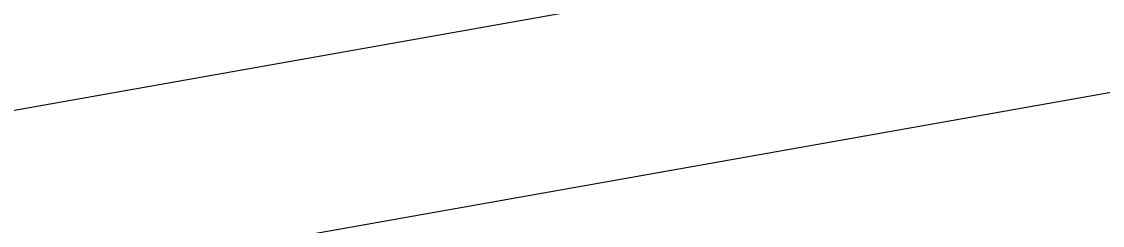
# Model space of a CAD drawing. Header units: millimetres. Extents: x -13407 to 95998, y -2611 to 109495.
# Drawn here: x 15276.916 to 15277.82, y 50715.6 to 50715.77 of the extents above; entities that cross this region are included whole.
import ezdxf
from ezdxf import colors
from ezdxf.entities.mleader import LeaderData, LeaderLine
from ezdxf.math import Vec2, Vec3

# ---------------------------------------------------------------- set-up
doc = ezdxf.new("R2010")
doc.units = ezdxf.units.MM
for name, color, linetype, lineweight in [('АР_Отметки', 250, 'Continuous', 15), ('АР_Размеры', 175, 'Continuous', 9), ('АР_Сущ Несущая стена', 202, 'Continuous', 30)]:
    doc.layers.add(name, color=color, linetype=linetype, lineweight=lineweight)
doc.styles.add('ISOCPEUR', font='isocpeur.ttf', dxfattribs={"width": 0.7})

# ---------------------------------------------------------------- blocks, each defined once
blk = doc.blocks.new('_DotSmall')
at = {"color": 0, "linetype": 'ByBlock', "const_width": 0.5}
blk.add_lwpolyline([(-0.0625, 0, 1), (0.0625, 0, 1)], format="xyb", close=True, dxfattribs=at)

msp = doc.modelspace()

# ---------------------------------------------------------------- linework, layer by layer
at = {"layer": 'АР_Размеры', "color": 5, "lineweight": 0, "ltscale": 100, "transparency": 33554687}
for points in [[(15279.30931, 50716.407, -0.414304), (15278.96359, 50715.9123), (15275.24203, 50715.2527, -0.228696), (15274.88495, 50715.35316, 0.319049), (15274.3936, 50715.40561, 0.319002), (15274.18217, 50714.95895), (15274.39494, 50713.75845, 0.4144), (15274.60694, 50713.61028), (15274.84704, 50713.65284, -0.668339), (15275.02884, 50713.36799), (15274.04115, 50711.9547, -0.198883), (15273.6872, 50711.72875), (15269.60549, 50711.00532, -0.198883)], [(15279.30931, 50716.407, -0.414304), (15278.96359, 50715.9123), (15275.24203, 50715.2527, -0.228696), (15274.88495, 50715.35316, 0.319049), (15274.3936, 50715.40561, 0.319002), (15274.18217, 50714.95895), (15274.39494, 50713.75845, 0.4144), (15274.60694, 50713.61028), (15274.84704, 50713.65284, -0.668339), (15275.02884, 50713.36799), (15274.04115, 50711.9547, -0.198883), (15273.6872, 50711.72875), (15269.60549, 50711.00532, -0.198883)], [(15279.30931, 50716.407, -0.414304), (15278.96359, 50715.9123), (15275.24203, 50715.2527, -0.228696), (15274.88495, 50715.35316, 0.319049), (15274.3936, 50715.40561, 0.319002), (15274.18217, 50714.95895), (15274.39494, 50713.75845, 0.4144), (15274.60694, 50713.61028), (15274.84704, 50713.65284, -0.668339), (15275.02884, 50713.36799), (15274.04115, 50711.9547, -0.198883), (15273.6872, 50711.72875), (15269.60549, 50711.00532, -0.198883)], [(15279.30931, 50716.407, -0.414304), (15278.96359, 50715.9123), (15275.24203, 50715.2527, -0.228696), (15274.88495, 50715.35316, 0.319049), (15274.3936, 50715.40561, 0.319002), (15274.18217, 50714.95895), (15274.39494, 50713.75845, 0.4144), (15274.60694, 50713.61028), (15274.84704, 50713.65284, -0.668339), (15275.02884, 50713.36799), (15274.04115, 50711.9547, -0.198883), (15273.6872, 50711.72875), (15269.60549, 50711.00532, -0.198883)], [(15279.30931, 50716.407, -0.414304), (15278.96359, 50715.9123), (15275.24203, 50715.2527, -0.228696), (15274.88495, 50715.35316, 0.319049), (15274.3936, 50715.40561, 0.319002), (15274.18217, 50714.95895), (15274.39494, 50713.75845, 0.4144), (15274.60694, 50713.61028), (15274.84704, 50713.65284, -0.668339), (15275.02884, 50713.36799), (15274.04115, 50711.9547, -0.198883), (15273.6872, 50711.72875), (15269.60549, 50711.00532, -0.198883)], [(15279.30931, 50716.407, -0.414304), (15278.96359, 50715.9123), (15275.24203, 50715.2527, -0.228696), (15274.88495, 50715.35316, 0.319049), (15274.3936, 50715.40561, 0.319002), (15274.18217, 50714.95895), (15274.39494, 50713.75845, 0.4144), (15274.60694, 50713.61028), (15274.84704, 50713.65284, -0.668339), (15275.02884, 50713.36799), (15274.04115, 50711.9547, -0.198883), (15273.6872, 50711.72875), (15269.60549, 50711.00532, -0.198883)], [(15279.30931, 50716.407, -0.414304), (15278.96359, 50715.9123), (15275.24203, 50715.2527, -0.228696), (15274.88495, 50715.35316, 0.319049), (15274.3936, 50715.40561, 0.319002), (15274.18217, 50714.95895), (15274.39494, 50713.75845, 0.4144), (15274.60694, 50713.61028), (15274.84704, 50713.65284, -0.668339), (15275.02884, 50713.36799), (15274.04115, 50711.9547, -0.198883), (15273.6872, 50711.72875), (15269.60549, 50711.00532, -0.198883)], [(15279.30931, 50716.407, -0.414304), (15278.96359, 50715.9123), (15275.24203, 50715.2527, -0.228696), (15274.88495, 50715.35316, 0.319049), (15274.3936, 50715.40561, 0.319002), (15274.18217, 50714.95895), (15274.39494, 50713.75845, 0.4144), (15274.60694, 50713.61028), (15274.84704, 50713.65284, -0.668339), (15275.02884, 50713.36799), (15274.04115, 50711.9547, -0.198883), (15273.6872, 50711.72875), (15269.60549, 50711.00532, -0.198883)], [(15279.30931, 50716.407, -0.414304), (15278.96359, 50715.9123), (15275.24203, 50715.2527, -0.228696), (15274.88495, 50715.35316, 0.319049), (15274.3936, 50715.40561, 0.319002), (15274.18217, 50714.95895), (15274.39494, 50713.75845, 0.4144), (15274.60694, 50713.61028), (15274.84704, 50713.65284, -0.668339), (15275.02884, 50713.36799), (15274.04115, 50711.9547, -0.198883), (15273.6872, 50711.72875), (15269.60549, 50711.00532, -0.198883)], [(15279.30931, 50716.407, -0.414304), (15278.96359, 50715.9123), (15275.24203, 50715.2527, -0.228696), (15274.88495, 50715.35316, 0.319049), (15274.3936, 50715.40561, 0.319002), (15274.18217, 50714.95895), (15274.39494, 50713.75845, 0.4144), (15274.60694, 50713.61028), (15274.84704, 50713.65284, -0.668339), (15275.02884, 50713.36799), (15274.04115, 50711.9547, -0.198883), (15273.6872, 50711.72875), (15269.60549, 50711.00532, -0.198883)], [(15279.30931, 50716.407, -0.414304), (15278.96359, 50715.9123), (15275.24203, 50715.2527, -0.228696), (15274.88495, 50715.35316, 0.319049), (15274.3936, 50715.40561, 0.319002), (15274.18217, 50714.95895), (15274.39494, 50713.75845, 0.4144), (15274.60694, 50713.61028), (15274.84704, 50713.65284, -0.668339), (15275.02884, 50713.36799), (15274.04115, 50711.9547, -0.198883), (15273.6872, 50711.72875), (15269.60549, 50711.00532, -0.198883)], [(15279.30931, 50716.407, -0.414304), (15278.96359, 50715.9123), (15275.24203, 50715.2527, -0.228696), (15274.88495, 50715.35316, 0.319049), (15274.3936, 50715.40561, 0.319002), (15274.18217, 50714.95895), (15274.39494, 50713.75845, 0.4144), (15274.60694, 50713.61028), (15274.84704, 50713.65284, -0.668339), (15275.02884, 50713.36799), (15274.04115, 50711.9547, -0.198883), (15273.6872, 50711.72875), (15269.60549, 50711.00532, -0.198883)], [(15279.30931, 50716.407, -0.414304), (15278.96359, 50715.9123), (15275.24203, 50715.2527, -0.228696), (15274.88495, 50715.35316, 0.319049), (15274.3936, 50715.40561, 0.319002), (15274.18217, 50714.95895), (15274.39494, 50713.75845, 0.4144), (15274.60694, 50713.61028), (15274.84704, 50713.65284, -0.668339), (15275.02884, 50713.36799), (15274.04115, 50711.9547, -0.198883), (15273.6872, 50711.72875), (15269.60549, 50711.00532, -0.198883)], [(15279.30931, 50716.407, -0.414304), (15278.96359, 50715.9123), (15275.24203, 50715.2527, -0.228696), (15274.88495, 50715.35316, 0.319049), (15274.3936, 50715.40561, 0.319002), (15274.18217, 50714.95895), (15274.39494, 50713.75845, 0.4144), (15274.60694, 50713.61028), (15274.84704, 50713.65284, -0.668339), (15275.02884, 50713.36799), (15274.04115, 50711.9547, -0.198883), (15273.6872, 50711.72875), (15269.60549, 50711.00532, -0.198883)], [(15279.30931, 50716.407, -0.414304), (15278.96359, 50715.9123), (15275.24203, 50715.2527, -0.228696), (15274.88495, 50715.35316, 0.319049), (15274.3936, 50715.40561, 0.319002), (15274.18217, 50714.95895), (15274.39494, 50713.75845, 0.4144), (15274.60694, 50713.61028), (15274.84704, 50713.65284, -0.668339), (15275.02884, 50713.36799), (15274.04115, 50711.9547, -0.198883), (15273.6872, 50711.72875), (15269.60549, 50711.00532, -0.198883)], [(15279.30931, 50716.407, -0.414304), (15278.96359, 50715.9123), (15275.24203, 50715.2527, -0.228696), (15274.88495, 50715.35316, 0.319049), (15274.3936, 50715.40561, 0.319002), (15274.18217, 50714.95895), (15274.39494, 50713.75845, 0.4144), (15274.60694, 50713.61028), (15274.84704, 50713.65284, -0.668339), (15275.02884, 50713.36799), (15274.04115, 50711.9547, -0.198883), (15273.6872, 50711.72875), (15269.60549, 50711.00532, -0.198883)], [(15279.30931, 50716.407, -0.414304), (15278.96359, 50715.9123), (15275.24203, 50715.2527, -0.228696), (15274.88495, 50715.35316, 0.319049), (15274.3936, 50715.40561, 0.319002), (15274.18217, 50714.95895), (15274.39494, 50713.75845, 0.4144), (15274.60694, 50713.61028), (15274.84704, 50713.65284, -0.668339), (15275.02884, 50713.36799), (15274.04115, 50711.9547, -0.198883), (15273.6872, 50711.72875), (15269.60549, 50711.00532, -0.198883)], [(15279.30931, 50716.407, -0.414304), (15278.96359, 50715.9123), (15275.24203, 50715.2527, -0.228696), (15274.88495, 50715.35316, 0.319049), (15274.3936, 50715.40561, 0.319002), (15274.18217, 50714.95895), (15274.39494, 50713.75845, 0.4144), (15274.60694, 50713.61028), (15274.84704, 50713.65284, -0.668339), (15275.02884, 50713.36799), (15274.04115, 50711.9547, -0.198883), (15273.6872, 50711.72875), (15269.60549, 50711.00532, -0.198883)], [(15279.30931, 50716.407, -0.414304), (15278.96359, 50715.9123), (15275.24203, 50715.2527, -0.228696), (15274.88495, 50715.35316, 0.319049), (15274.3936, 50715.40561, 0.319002), (15274.18217, 50714.95895), (15274.39494, 50713.75845, 0.4144), (15274.60694, 50713.61028), (15274.84704, 50713.65284, -0.668339), (15275.02884, 50713.36799), (15274.04115, 50711.9547, -0.198883), (15273.6872, 50711.72875), (15269.60549, 50711.00532, -0.198883)], [(15279.30931, 50716.407, -0.414304), (15278.96359, 50715.9123), (15275.24203, 50715.2527, -0.228696), (15274.88495, 50715.35316, 0.319049), (15274.3936, 50715.40561, 0.319002), (15274.18217, 50714.95895), (15274.39494, 50713.75845, 0.4144), (15274.60694, 50713.61028), (15274.84704, 50713.65284, -0.668339), (15275.02884, 50713.36799), (15274.04115, 50711.9547, -0.198883), (15273.6872, 50711.72875), (15269.60549, 50711.00532, -0.198883)], [(15279.30931, 50716.407, -0.414304), (15278.96359, 50715.9123), (15275.24203, 50715.2527, -0.228696), (15274.88495, 50715.35316, 0.319049), (15274.3936, 50715.40561, 0.319002), (15274.18217, 50714.95895), (15274.39494, 50713.75845, 0.4144), (15274.60694, 50713.61028), (15274.84704, 50713.65284, -0.668339), (15275.02884, 50713.36799), (15274.04115, 50711.9547, -0.198883), (15273.6872, 50711.72875), (15269.60549, 50711.00532, -0.198883)], [(15279.30931, 50716.407, -0.414304), (15278.96359, 50715.9123), (15275.24203, 50715.2527, -0.228696), (15274.88495, 50715.35316, 0.319049), (15274.3936, 50715.40561, 0.319002), (15274.18217, 50714.95895), (15274.39494, 50713.75845, 0.4144), (15274.60694, 50713.61028), (15274.84704, 50713.65284, -0.668339), (15275.02884, 50713.36799), (15274.04115, 50711.9547, -0.198883), (15273.6872, 50711.72875), (15269.60549, 50711.00532, -0.198883)], [(15279.30931, 50716.407, -0.414304), (15278.96359, 50715.9123), (15275.24203, 50715.2527, -0.228696), (15274.88495, 50715.35316, 0.319049), (15274.3936, 50715.40561, 0.319002), (15274.18217, 50714.95895), (15274.39494, 50713.75845, 0.4144), (15274.60694, 50713.61028), (15274.84704, 50713.65284, -0.668339), (15275.02884, 50713.36799), (15274.04115, 50711.9547, -0.198883), (15273.6872, 50711.72875), (15269.60549, 50711.00532, -0.198883)], [(15279.30931, 50716.407, -0.414304), (15278.96359, 50715.9123), (15275.24203, 50715.2527, -0.228696), (15274.88495, 50715.35316, 0.319049), (15274.3936, 50715.40561, 0.319002), (15274.18217, 50714.95895), (15274.39494, 50713.75845, 0.4144), (15274.60694, 50713.61028), (15274.84704, 50713.65284, -0.668339), (15275.02884, 50713.36799), (15274.04115, 50711.9547, -0.198883), (15273.6872, 50711.72875), (15269.60549, 50711.00532, -0.198883)], [(15279.30931, 50716.407, -0.414304), (15278.96359, 50715.9123), (15275.24203, 50715.2527, -0.228696), (15274.88495, 50715.35316, 0.319049), (15274.3936, 50715.40561, 0.319002), (15274.18217, 50714.95895), (15274.39494, 50713.75845, 0.4144), (15274.60694, 50713.61028), (15274.84704, 50713.65284, -0.668339), (15275.02884, 50713.36799), (15274.04115, 50711.9547, -0.198883), (15273.6872, 50711.72875), (15269.60549, 50711.00532, -0.198883)], [(15279.30931, 50716.407, -0.414304), (15278.96359, 50715.9123), (15275.24203, 50715.2527, -0.228696), (15274.88495, 50715.35316, 0.319049), (15274.3936, 50715.40561, 0.319002), (15274.18217, 50714.95895), (15274.39494, 50713.75845, 0.4144), (15274.60694, 50713.61028), (15274.84704, 50713.65284, -0.668339), (15275.02884, 50713.36799), (15274.04115, 50711.9547, -0.198883), (15273.6872, 50711.72875), (15269.60549, 50711.00532, -0.198883)], [(15279.30931, 50716.407, -0.414304), (15278.96359, 50715.9123), (15275.24203, 50715.2527, -0.228696), (15274.88495, 50715.35316, 0.319049), (15274.3936, 50715.40561, 0.319002), (15274.18217, 50714.95895), (15274.39494, 50713.75845, 0.4144), (15274.60694, 50713.61028), (15274.84704, 50713.65284, -0.668339), (15275.02884, 50713.36799), (15274.04115, 50711.9547, -0.198883), (15273.6872, 50711.72875), (15269.60549, 50711.00532, -0.198883)], [(15279.30931, 50716.407, -0.414304), (15278.96359, 50715.9123), (15275.24203, 50715.2527, -0.228696), (15274.88495, 50715.35316, 0.319049), (15274.3936, 50715.40561, 0.319002), (15274.18217, 50714.95895), (15274.39494, 50713.75845, 0.4144), (15274.60694, 50713.61028), (15274.84704, 50713.65284, -0.668339), (15275.02884, 50713.36799), (15274.04115, 50711.9547, -0.198883), (15273.6872, 50711.72875), (15269.60549, 50711.00532, -0.198883)], [(15279.30931, 50716.407, -0.414304), (15278.96359, 50715.9123), (15275.24203, 50715.2527, -0.228696), (15274.88495, 50715.35316, 0.319049), (15274.3936, 50715.40561, 0.319002), (15274.18217, 50714.95895), (15274.39494, 50713.75845, 0.4144), (15274.60694, 50713.61028), (15274.84704, 50713.65284, -0.668339), (15275.02884, 50713.36799), (15274.04115, 50711.9547, -0.198883), (15273.6872, 50711.72875), (15269.60549, 50711.00532, -0.198883)], [(15279.30931, 50716.407, -0.414304), (15278.96359, 50715.9123), (15275.24203, 50715.2527, -0.228696), (15274.88495, 50715.35316, 0.319049), (15274.3936, 50715.40561, 0.319002), (15274.18217, 50714.95895), (15274.39494, 50713.75845, 0.4144), (15274.60694, 50713.61028), (15274.84704, 50713.65284, -0.668339), (15275.02884, 50713.36799), (15274.04115, 50711.9547, -0.198883), (15273.6872, 50711.72875), (15269.60549, 50711.00532, -0.198883)], [(15279.30931, 50716.407, -0.414304), (15278.96359, 50715.9123), (15275.24203, 50715.2527, -0.228696), (15274.88495, 50715.35316, 0.319049), (15274.3936, 50715.40561, 0.319002), (15274.18217, 50714.95895), (15274.39494, 50713.75845, 0.4144), (15274.60694, 50713.61028), (15274.84704, 50713.65284, -0.668339), (15275.02884, 50713.36799), (15274.04115, 50711.9547, -0.198883), (15273.6872, 50711.72875), (15269.60549, 50711.00532, -0.198883)], [(15279.30931, 50716.407, -0.414304), (15278.96359, 50715.9123), (15275.24203, 50715.2527, -0.228696), (15274.88495, 50715.35316, 0.319049), (15274.3936, 50715.40561, 0.319002), (15274.18217, 50714.95895), (15274.39494, 50713.75845, 0.4144), (15274.60694, 50713.61028), (15274.84704, 50713.65284, -0.668339), (15275.02884, 50713.36799), (15274.04115, 50711.9547, -0.198883), (15273.6872, 50711.72875), (15269.60549, 50711.00532, -0.198883)], [(15279.30931, 50716.407, -0.414304), (15278.96359, 50715.9123), (15275.24203, 50715.2527, -0.228696), (15274.88495, 50715.35316, 0.319049), (15274.3936, 50715.40561, 0.319002), (15274.18217, 50714.95895), (15274.39494, 50713.75845, 0.4144), (15274.60694, 50713.61028), (15274.84704, 50713.65284, -0.668339), (15275.02884, 50713.36799), (15274.04115, 50711.9547, -0.198883), (15273.6872, 50711.72875), (15269.60549, 50711.00532, -0.198883)], [(15279.30931, 50716.407, -0.414304), (15278.96359, 50715.9123), (15275.24203, 50715.2527, -0.228696), (15274.88495, 50715.35316, 0.319049), (15274.3936, 50715.40561, 0.319002), (15274.18217, 50714.95895), (15274.39494, 50713.75845, 0.4144), (15274.60694, 50713.61028), (15274.84704, 50713.65284, -0.668339), (15275.02884, 50713.36799), (15274.04115, 50711.9547, -0.198883), (15273.6872, 50711.72875), (15269.60549, 50711.00532, -0.198883)], [(15279.30931, 50716.407, -0.414304), (15278.96359, 50715.9123), (15275.24203, 50715.2527, -0.228696), (15274.88495, 50715.35316, 0.319049), (15274.3936, 50715.40561, 0.319002), (15274.18217, 50714.95895), (15274.39494, 50713.75845, 0.4144), (15274.60694, 50713.61028), (15274.84704, 50713.65284, -0.668339), (15275.02884, 50713.36799), (15274.04115, 50711.9547, -0.198883), (15273.6872, 50711.72875), (15269.60549, 50711.00532, -0.198883)], [(15279.30931, 50716.407, -0.414304), (15278.96359, 50715.9123), (15275.24203, 50715.2527, -0.228696), (15274.88495, 50715.35316, 0.319049), (15274.3936, 50715.40561, 0.319002), (15274.18217, 50714.95895), (15274.39494, 50713.75845, 0.4144), (15274.60694, 50713.61028), (15274.84704, 50713.65284, -0.668339), (15275.02884, 50713.36799), (15274.04115, 50711.9547, -0.198883), (15273.6872, 50711.72875), (15269.60549, 50711.00532, -0.198883)], [(15279.30931, 50716.407, -0.414304), (15278.96359, 50715.9123), (15275.24203, 50715.2527, -0.228696), (15274.88495, 50715.35316, 0.319049), (15274.3936, 50715.40561, 0.319002), (15274.18217, 50714.95895), (15274.39494, 50713.75845, 0.4144), (15274.60694, 50713.61028), (15274.84704, 50713.65284, -0.668339), (15275.02884, 50713.36799), (15274.04115, 50711.9547, -0.198883), (15273.6872, 50711.72875), (15269.60549, 50711.00532, -0.198883)], [(15279.30931, 50716.407, -0.414304), (15278.96359, 50715.9123), (15275.24203, 50715.2527, -0.228696), (15274.88495, 50715.35316, 0.319049), (15274.3936, 50715.40561, 0.319002), (15274.18217, 50714.95895), (15274.39494, 50713.75845, 0.4144), (15274.60694, 50713.61028), (15274.84704, 50713.65284, -0.668339), (15275.02884, 50713.36799), (15274.04115, 50711.9547, -0.198883), (15273.6872, 50711.72875), (15269.60549, 50711.00532, -0.198883)], [(15279.30931, 50716.407, -0.414304), (15278.96359, 50715.9123), (15275.24203, 50715.2527, -0.228696), (15274.88495, 50715.35316, 0.319049), (15274.3936, 50715.40561, 0.319002), (15274.18217, 50714.95895), (15274.39494, 50713.75845, 0.4144), (15274.60694, 50713.61028), (15274.84704, 50713.65284, -0.668339), (15275.02884, 50713.36799), (15274.04115, 50711.9547, -0.198883), (15273.6872, 50711.72875), (15269.60549, 50711.00532, -0.198883)], [(15279.30931, 50716.407, -0.414304), (15278.96359, 50715.9123), (15275.24203, 50715.2527, -0.228696), (15274.88495, 50715.35316, 0.319049), (15274.3936, 50715.40561, 0.319002), (15274.18217, 50714.95895), (15274.39494, 50713.75845, 0.4144), (15274.60694, 50713.61028), (15274.84704, 50713.65284, -0.668339), (15275.02884, 50713.36799), (15274.04115, 50711.9547, -0.198883), (15273.6872, 50711.72875), (15269.60549, 50711.00532, -0.198883)], [(15279.30931, 50716.407, -0.414304), (15278.96359, 50715.9123), (15275.24203, 50715.2527, -0.228696), (15274.88495, 50715.35316, 0.319049), (15274.3936, 50715.40561, 0.319002), (15274.18217, 50714.95895), (15274.39494, 50713.75845, 0.4144), (15274.60694, 50713.61028), (15274.84704, 50713.65284, -0.668339), (15275.02884, 50713.36799), (15274.04115, 50711.9547, -0.198883), (15273.6872, 50711.72875), (15269.60549, 50711.00532, -0.198883)], [(15279.30931, 50716.407, -0.414304), (15278.96359, 50715.9123), (15275.24203, 50715.2527, -0.228696), (15274.88495, 50715.35316, 0.319049), (15274.3936, 50715.40561, 0.319002), (15274.18217, 50714.95895), (15274.39494, 50713.75845, 0.4144), (15274.60694, 50713.61028), (15274.84704, 50713.65284, -0.668339), (15275.02884, 50713.36799), (15274.04115, 50711.9547, -0.198883), (15273.6872, 50711.72875), (15269.60549, 50711.00532, -0.198883)], [(15279.30931, 50716.407, -0.414304), (15278.96359, 50715.9123), (15275.24203, 50715.2527, -0.228696), (15274.88495, 50715.35316, 0.319049), (15274.3936, 50715.40561, 0.319002), (15274.18217, 50714.95895), (15274.39494, 50713.75845, 0.4144), (15274.60694, 50713.61028), (15274.84704, 50713.65284, -0.668339), (15275.02884, 50713.36799), (15274.04115, 50711.9547, -0.198883), (15273.6872, 50711.72875), (15269.60549, 50711.00532, -0.198883)], [(15279.30931, 50716.407, -0.414304), (15278.96359, 50715.9123), (15275.24203, 50715.2527, -0.228696), (15274.88495, 50715.35316, 0.319049), (15274.3936, 50715.40561, 0.319002), (15274.18217, 50714.95895), (15274.39494, 50713.75845, 0.4144), (15274.60694, 50713.61028), (15274.84704, 50713.65284, -0.668339), (15275.02884, 50713.36799), (15274.04115, 50711.9547, -0.198883), (15273.6872, 50711.72875), (15269.60549, 50711.00532, -0.198883)], [(15279.30931, 50716.407, -0.414304), (15278.96359, 50715.9123), (15275.24203, 50715.2527, -0.228696), (15274.88495, 50715.35316, 0.319049), (15274.3936, 50715.40561, 0.319002), (15274.18217, 50714.95895), (15274.39494, 50713.75845, 0.4144), (15274.60694, 50713.61028), (15274.84704, 50713.65284, -0.668339), (15275.02884, 50713.36799), (15274.04115, 50711.9547, -0.198883), (15273.6872, 50711.72875), (15269.60549, 50711.00532, -0.198883)], [(15279.30931, 50716.407, -0.414304), (15278.96359, 50715.9123), (15275.24203, 50715.2527, -0.228696), (15274.88495, 50715.35316, 0.319049), (15274.3936, 50715.40561, 0.319002), (15274.18217, 50714.95895), (15274.39494, 50713.75845, 0.4144), (15274.60694, 50713.61028), (15274.84704, 50713.65284, -0.668339), (15275.02884, 50713.36799), (15274.04115, 50711.9547, -0.198883), (15273.6872, 50711.72875), (15269.60549, 50711.00532, -0.198883)], [(15279.30931, 50716.407, -0.414304), (15278.96359, 50715.9123), (15275.24203, 50715.2527, -0.228696), (15274.88495, 50715.35316, 0.319049), (15274.3936, 50715.40561, 0.319002), (15274.18217, 50714.95895), (15274.39494, 50713.75845, 0.4144), (15274.60694, 50713.61028), (15274.84704, 50713.65284, -0.668339), (15275.02884, 50713.36799), (15274.04115, 50711.9547, -0.198883), (15273.6872, 50711.72875), (15269.60549, 50711.00532, -0.198883)], [(15279.30931, 50716.407, -0.414304), (15278.96359, 50715.9123), (15275.24203, 50715.2527, -0.228696), (15274.88495, 50715.35316, 0.319049), (15274.3936, 50715.40561, 0.319002), (15274.18217, 50714.95895), (15274.39494, 50713.75845, 0.4144), (15274.60694, 50713.61028), (15274.84704, 50713.65284, -0.668339), (15275.02884, 50713.36799), (15274.04115, 50711.9547, -0.198883), (15273.6872, 50711.72875), (15269.60549, 50711.00532, -0.198883)], [(15279.30931, 50716.407, -0.414304), (15278.96359, 50715.9123), (15275.24203, 50715.2527, -0.228696), (15274.88495, 50715.35316, 0.319049), (15274.3936, 50715.40561, 0.319002), (15274.18217, 50714.95895), (15274.39494, 50713.75845, 0.4144), (15274.60694, 50713.61028), (15274.84704, 50713.65284, -0.668339), (15275.02884, 50713.36799), (15274.04115, 50711.9547, -0.198883), (15273.6872, 50711.72875), (15269.60549, 50711.00532, -0.198883)], [(15279.30931, 50716.407, -0.414304), (15278.96359, 50715.9123), (15275.24203, 50715.2527, -0.228696), (15274.88495, 50715.35316, 0.319049), (15274.3936, 50715.40561, 0.319002), (15274.18217, 50714.95895), (15274.39494, 50713.75845, 0.4144), (15274.60694, 50713.61028), (15274.84704, 50713.65284, -0.668339), (15275.02884, 50713.36799), (15274.04115, 50711.9547, -0.198883), (15273.6872, 50711.72875), (15269.60549, 50711.00532, -0.198883)], [(15279.30931, 50716.407, -0.414304), (15278.96359, 50715.9123), (15275.24203, 50715.2527, -0.228696), (15274.88495, 50715.35316, 0.319049), (15274.3936, 50715.40561, 0.319002), (15274.18217, 50714.95895), (15274.39494, 50713.75845, 0.4144), (15274.60694, 50713.61028), (15274.84704, 50713.65284, -0.668339), (15275.02884, 50713.36799), (15274.04115, 50711.9547, -0.198883), (15273.6872, 50711.72875), (15269.60549, 50711.00532, -0.198883)], [(15279.30931, 50716.407, -0.414304), (15278.96359, 50715.9123), (15275.24203, 50715.2527, -0.228696), (15274.88495, 50715.35316, 0.319049), (15274.3936, 50715.40561, 0.319002), (15274.18217, 50714.95895), (15274.39494, 50713.75845, 0.4144), (15274.60694, 50713.61028), (15274.84704, 50713.65284, -0.668339), (15275.02884, 50713.36799), (15274.04115, 50711.9547, -0.198883), (15273.6872, 50711.72875), (15269.60549, 50711.00532, -0.198883)], [(15279.30931, 50716.407, -0.414304), (15278.96359, 50715.9123), (15275.24203, 50715.2527, -0.228696), (15274.88495, 50715.35316, 0.319049), (15274.3936, 50715.40561, 0.319002), (15274.18217, 50714.95895), (15274.39494, 50713.75845, 0.4144), (15274.60694, 50713.61028), (15274.84704, 50713.65284, -0.668339), (15275.02884, 50713.36799), (15274.04115, 50711.9547, -0.198883), (15273.6872, 50711.72875), (15269.60549, 50711.00532, -0.198883)], [(15279.30931, 50716.407, -0.414304), (15278.96359, 50715.9123), (15275.24203, 50715.2527, -0.228696), (15274.88495, 50715.35316, 0.319049), (15274.3936, 50715.40561, 0.319002), (15274.18217, 50714.95895), (15274.39494, 50713.75845, 0.4144), (15274.60694, 50713.61028), (15274.84704, 50713.65284, -0.668339), (15275.02884, 50713.36799), (15274.04115, 50711.9547, -0.198883), (15273.6872, 50711.72875), (15269.60549, 50711.00532, -0.198883)], [(15279.30931, 50716.407, -0.414304), (15278.96359, 50715.9123), (15275.24203, 50715.2527, -0.228696), (15274.88495, 50715.35316, 0.319049), (15274.3936, 50715.40561, 0.319002), (15274.18217, 50714.95895), (15274.39494, 50713.75845, 0.4144), (15274.60694, 50713.61028), (15274.84704, 50713.65284, -0.668339), (15275.02884, 50713.36799), (15274.04115, 50711.9547, -0.198883), (15273.6872, 50711.72875), (15269.60549, 50711.00532, -0.198883)], [(15279.30931, 50716.407, -0.414304), (15278.96359, 50715.9123), (15275.24203, 50715.2527, -0.228696), (15274.88495, 50715.35316, 0.319049), (15274.3936, 50715.40561, 0.319002), (15274.18217, 50714.95895), (15274.39494, 50713.75845, 0.4144), (15274.60694, 50713.61028), (15274.84704, 50713.65284, -0.668339), (15275.02884, 50713.36799), (15274.04115, 50711.9547, -0.198883), (15273.6872, 50711.72875), (15269.60549, 50711.00532, -0.198883)], [(15279.30931, 50716.407, -0.414304), (15278.96359, 50715.9123), (15275.24203, 50715.2527, -0.228696), (15274.88495, 50715.35316, 0.319049), (15274.3936, 50715.40561, 0.319002), (15274.18217, 50714.95895), (15274.39494, 50713.75845, 0.4144), (15274.60694, 50713.61028), (15274.84704, 50713.65284, -0.668339), (15275.02884, 50713.36799), (15274.04115, 50711.9547, -0.198883), (15273.6872, 50711.72875), (15269.60549, 50711.00532, -0.198883)], [(15279.30931, 50716.407, -0.414304), (15278.96359, 50715.9123), (15275.24203, 50715.2527, -0.228696), (15274.88495, 50715.35316, 0.319049), (15274.3936, 50715.40561, 0.319002), (15274.18217, 50714.95895), (15274.39494, 50713.75845, 0.4144), (15274.60694, 50713.61028), (15274.84704, 50713.65284, -0.668339), (15275.02884, 50713.36799), (15274.04115, 50711.9547, -0.198883), (15273.6872, 50711.72875), (15269.60549, 50711.00532, -0.198883)], [(15279.30931, 50716.407, -0.414304), (15278.96359, 50715.9123), (15275.24203, 50715.2527, -0.228696), (15274.88495, 50715.35316, 0.319049), (15274.3936, 50715.40561, 0.319002), (15274.18217, 50714.95895), (15274.39494, 50713.75845, 0.4144), (15274.60694, 50713.61028), (15274.84704, 50713.65284, -0.668339), (15275.02884, 50713.36799), (15274.04115, 50711.9547, -0.198883), (15273.6872, 50711.72875), (15269.60549, 50711.00532, -0.198883)], [(15279.30931, 50716.407, -0.414304), (15278.96359, 50715.9123), (15275.24203, 50715.2527, -0.228696), (15274.88495, 50715.35316, 0.319049), (15274.3936, 50715.40561, 0.319002), (15274.18217, 50714.95895), (15274.39494, 50713.75845, 0.4144), (15274.60694, 50713.61028), (15274.84704, 50713.65284, -0.668339), (15275.02884, 50713.36799), (15274.04115, 50711.9547, -0.198883), (15273.6872, 50711.72875), (15269.60549, 50711.00532, -0.198883)], [(15279.30931, 50716.407, -0.414304), (15278.96359, 50715.9123), (15275.24203, 50715.2527, -0.228696), (15274.88495, 50715.35316, 0.319049), (15274.3936, 50715.40561, 0.319002), (15274.18217, 50714.95895), (15274.39494, 50713.75845, 0.4144), (15274.60694, 50713.61028), (15274.84704, 50713.65284, -0.668339), (15275.02884, 50713.36799), (15274.04115, 50711.9547, -0.198883), (15273.6872, 50711.72875), (15269.60549, 50711.00532, -0.198883)], [(15279.30931, 50716.407, -0.414304), (15278.96359, 50715.9123), (15275.24203, 50715.2527, -0.228696), (15274.88495, 50715.35316, 0.319049), (15274.3936, 50715.40561, 0.319002), (15274.18217, 50714.95895), (15274.39494, 50713.75845, 0.4144), (15274.60694, 50713.61028), (15274.84704, 50713.65284, -0.668339), (15275.02884, 50713.36799), (15274.04115, 50711.9547, -0.198883), (15273.6872, 50711.72875), (15269.60549, 50711.00532, -0.198883)], [(15279.30931, 50716.407, -0.414304), (15278.96359, 50715.9123), (15275.24203, 50715.2527, -0.228696), (15274.88495, 50715.35316, 0.319049), (15274.3936, 50715.40561, 0.319002), (15274.18217, 50714.95895), (15274.39494, 50713.75845, 0.4144), (15274.60694, 50713.61028), (15274.84704, 50713.65284, -0.668339), (15275.02884, 50713.36799), (15274.04115, 50711.9547, -0.198883), (15273.6872, 50711.72875), (15269.60549, 50711.00532, -0.198883)], [(15279.30931, 50716.407, -0.414304), (15278.96359, 50715.9123), (15275.24203, 50715.2527, -0.228696), (15274.88495, 50715.35316, 0.319049), (15274.3936, 50715.40561, 0.319002), (15274.18217, 50714.95895), (15274.39494, 50713.75845, 0.4144), (15274.60694, 50713.61028), (15274.84704, 50713.65284, -0.668339), (15275.02884, 50713.36799), (15274.04115, 50711.9547, -0.198883), (15273.6872, 50711.72875), (15269.60549, 50711.00532, -0.198883)], [(15279.30931, 50716.407, -0.414304), (15278.96359, 50715.9123), (15275.24203, 50715.2527, -0.228696), (15274.88495, 50715.35316, 0.319049), (15274.3936, 50715.40561, 0.319002), (15274.18217, 50714.95895), (15274.39494, 50713.75845, 0.4144), (15274.60694, 50713.61028), (15274.84704, 50713.65284, -0.668339), (15275.02884, 50713.36799), (15274.04115, 50711.9547, -0.198883), (15273.6872, 50711.72875), (15269.60549, 50711.00532, -0.198883)], [(15279.30931, 50716.407, -0.414304), (15278.96359, 50715.9123), (15275.24203, 50715.2527, -0.228696), (15274.88495, 50715.35316, 0.319049), (15274.3936, 50715.40561, 0.319002), (15274.18217, 50714.95895), (15274.39494, 50713.75845, 0.4144), (15274.60694, 50713.61028), (15274.84704, 50713.65284, -0.668339), (15275.02884, 50713.36799), (15274.04115, 50711.9547, -0.198883), (15273.6872, 50711.72875), (15269.60549, 50711.00532, -0.198883)], [(15279.30931, 50716.407, -0.414304), (15278.96359, 50715.9123), (15275.24203, 50715.2527, -0.228696), (15274.88495, 50715.35316, 0.319049), (15274.3936, 50715.40561, 0.319002), (15274.18217, 50714.95895), (15274.39494, 50713.75845, 0.4144), (15274.60694, 50713.61028), (15274.84704, 50713.65284, -0.668339), (15275.02884, 50713.36799), (15274.04115, 50711.9547, -0.198883), (15273.6872, 50711.72875), (15269.60549, 50711.00532, -0.198883)], [(15279.30931, 50716.407, -0.414304), (15278.96359, 50715.9123), (15275.24203, 50715.2527, -0.228696), (15274.88495, 50715.35316, 0.319049), (15274.3936, 50715.40561, 0.319002), (15274.18217, 50714.95895), (15274.39494, 50713.75845, 0.4144), (15274.60694, 50713.61028), (15274.84704, 50713.65284, -0.668339), (15275.02884, 50713.36799), (15274.04115, 50711.9547, -0.198883), (15273.6872, 50711.72875), (15269.60549, 50711.00532, -0.198883)], [(15278.68956, 50710.68283), (15277.79906, 50711.51557, -0.267349), (15277.53948, 50712.51679), (15278.37067, 50715.51201, 0.551224), (15278.02363, 50715.89305), (15274.66214, 50715.29727), (15274.14702, 50714.71067), (15274.25341, 50714.11044), (15275.33389, 50714.30194), (15275.61049, 50712.74127, -0.414326), (15274.77083, 50711.53989), (15268.16802, 50710.36963, -0.414362)], [(15278.68956, 50710.68283), (15277.79906, 50711.51557, -0.267349), (15277.53948, 50712.51679), (15278.37067, 50715.51201, 0.551224), (15278.02363, 50715.89305), (15274.66214, 50715.29727), (15274.14702, 50714.71067), (15274.25341, 50714.11044), (15275.33389, 50714.30194), (15275.61049, 50712.74127, -0.414326), (15274.77083, 50711.53989), (15268.16802, 50710.36963, -0.414362)], [(15278.68956, 50710.68283), (15277.79906, 50711.51557, -0.267349), (15277.53948, 50712.51679), (15278.37067, 50715.51201, 0.551224), (15278.02363, 50715.89305), (15274.66214, 50715.29727), (15274.14702, 50714.71067), (15274.25341, 50714.11044), (15275.33389, 50714.30194), (15275.61049, 50712.74127, -0.414326), (15274.77083, 50711.53989), (15268.16802, 50710.36963, -0.414362)], [(15278.68956, 50710.68283), (15277.79906, 50711.51557, -0.267349), (15277.53948, 50712.51679), (15278.37067, 50715.51201, 0.551224), (15278.02363, 50715.89305), (15274.66214, 50715.29727), (15274.14702, 50714.71067), (15274.25341, 50714.11044), (15275.33389, 50714.30194), (15275.61049, 50712.74127, -0.414326), (15274.77083, 50711.53989), (15268.16802, 50710.36963, -0.414362)], [(15278.68956, 50710.68283), (15277.79906, 50711.51557, -0.267349), (15277.53948, 50712.51679), (15278.37067, 50715.51201, 0.551224), (15278.02363, 50715.89305), (15274.66214, 50715.29727), (15274.14702, 50714.71067), (15274.25341, 50714.11044), (15275.33389, 50714.30194), (15275.61049, 50712.74127, -0.414326), (15274.77083, 50711.53989), (15268.16802, 50710.36963, -0.414362)], [(15278.68956, 50710.68283), (15277.79906, 50711.51557, -0.267349), (15277.53948, 50712.51679), (15278.37067, 50715.51201, 0.551224), (15278.02363, 50715.89305), (15274.66214, 50715.29727), (15274.14702, 50714.71067), (15274.25341, 50714.11044), (15275.33389, 50714.30194), (15275.61049, 50712.74127, -0.414326), (15274.77083, 50711.53989), (15268.16802, 50710.36963, -0.414362)], [(15278.68956, 50710.68283), (15277.79906, 50711.51557, -0.267349), (15277.53948, 50712.51679), (15278.37067, 50715.51201, 0.551224), (15278.02363, 50715.89305), (15274.66214, 50715.29727), (15274.14702, 50714.71067), (15274.25341, 50714.11044), (15275.33389, 50714.30194), (15275.61049, 50712.74127, -0.414326), (15274.77083, 50711.53989), (15268.16802, 50710.36963, -0.414362)], [(15278.68956, 50710.68283), (15277.79906, 50711.51557, -0.267349), (15277.53948, 50712.51679), (15278.37067, 50715.51201, 0.551224), (15278.02363, 50715.89305), (15274.66214, 50715.29727), (15274.14702, 50714.71067), (15274.25341, 50714.11044), (15275.33389, 50714.30194), (15275.61049, 50712.74127, -0.414326), (15274.77083, 50711.53989), (15268.16802, 50710.36963, -0.414362)], [(15278.68956, 50710.68283), (15277.79906, 50711.51557, -0.267349), (15277.53948, 50712.51679), (15278.37067, 50715.51201, 0.551224), (15278.02363, 50715.89305), (15274.66214, 50715.29727), (15274.14702, 50714.71067), (15274.25341, 50714.11044), (15275.33389, 50714.30194), (15275.61049, 50712.74127, -0.414326), (15274.77083, 50711.53989), (15268.16802, 50710.36963, -0.414362)], [(15278.68956, 50710.68283), (15277.79906, 50711.51557, -0.267349), (15277.53948, 50712.51679), (15278.37067, 50715.51201, 0.551224), (15278.02363, 50715.89305), (15274.66214, 50715.29727), (15274.14702, 50714.71067), (15274.25341, 50714.11044), (15275.33389, 50714.30194), (15275.61049, 50712.74127, -0.414326), (15274.77083, 50711.53989), (15268.16802, 50710.36963, -0.414362)], [(15278.68956, 50710.68283), (15277.79906, 50711.51557, -0.267349), (15277.53948, 50712.51679), (15278.37067, 50715.51201, 0.551224), (15278.02363, 50715.89305), (15274.66214, 50715.29727), (15274.14702, 50714.71067), (15274.25341, 50714.11044), (15275.33389, 50714.30194), (15275.61049, 50712.74127, -0.414326), (15274.77083, 50711.53989), (15268.16802, 50710.36963, -0.414362)], [(15278.68956, 50710.68283), (15277.79906, 50711.51557, -0.267349), (15277.53948, 50712.51679), (15278.37067, 50715.51201, 0.551224), (15278.02363, 50715.89305), (15274.66214, 50715.29727), (15274.14702, 50714.71067), (15274.25341, 50714.11044), (15275.33389, 50714.30194), (15275.61049, 50712.74127, -0.414326), (15274.77083, 50711.53989), (15268.16802, 50710.36963, -0.414362)], [(15278.68956, 50710.68283), (15277.79906, 50711.51557, -0.267349), (15277.53948, 50712.51679), (15278.37067, 50715.51201, 0.551224), (15278.02363, 50715.89305), (15274.66214, 50715.29727), (15274.14702, 50714.71067), (15274.25341, 50714.11044), (15275.33389, 50714.30194), (15275.61049, 50712.74127, -0.414326), (15274.77083, 50711.53989), (15268.16802, 50710.36963, -0.414362)], [(15278.68956, 50710.68283), (15277.79906, 50711.51557, -0.267349), (15277.53948, 50712.51679), (15278.37067, 50715.51201, 0.551224), (15278.02363, 50715.89305), (15274.66214, 50715.29727), (15274.14702, 50714.71067), (15274.25341, 50714.11044), (15275.33389, 50714.30194), (15275.61049, 50712.74127, -0.414326), (15274.77083, 50711.53989), (15268.16802, 50710.36963, -0.414362)], [(15278.68956, 50710.68283), (15277.79906, 50711.51557, -0.267349), (15277.53948, 50712.51679), (15278.37067, 50715.51201, 0.551224), (15278.02363, 50715.89305), (15274.66214, 50715.29727), (15274.14702, 50714.71067), (15274.25341, 50714.11044), (15275.33389, 50714.30194), (15275.61049, 50712.74127, -0.414326), (15274.77083, 50711.53989), (15268.16802, 50710.36963, -0.414362)], [(15278.68956, 50710.68283), (15277.79906, 50711.51557, -0.267349), (15277.53948, 50712.51679), (15278.37067, 50715.51201, 0.551224), (15278.02363, 50715.89305), (15274.66214, 50715.29727), (15274.14702, 50714.71067), (15274.25341, 50714.11044), (15275.33389, 50714.30194), (15275.61049, 50712.74127, -0.414326), (15274.77083, 50711.53989), (15268.16802, 50710.36963, -0.414362)], [(15278.68956, 50710.68283), (15277.79906, 50711.51557, -0.267349), (15277.53948, 50712.51679), (15278.37067, 50715.51201, 0.551224), (15278.02363, 50715.89305), (15274.66214, 50715.29727), (15274.14702, 50714.71067), (15274.25341, 50714.11044), (15275.33389, 50714.30194), (15275.61049, 50712.74127, -0.414326), (15274.77083, 50711.53989), (15268.16802, 50710.36963, -0.414362)], [(15278.68956, 50710.68283), (15277.79906, 50711.51557, -0.267349), (15277.53948, 50712.51679), (15278.37067, 50715.51201, 0.551224), (15278.02363, 50715.89305), (15274.66214, 50715.29727), (15274.14702, 50714.71067), (15274.25341, 50714.11044), (15275.33389, 50714.30194), (15275.61049, 50712.74127, -0.414326), (15274.77083, 50711.53989), (15268.16802, 50710.36963, -0.414362)], [(15278.68956, 50710.68283), (15277.79906, 50711.51557, -0.267349), (15277.53948, 50712.51679), (15278.37067, 50715.51201, 0.551224), (15278.02363, 50715.89305), (15274.66214, 50715.29727), (15274.14702, 50714.71067), (15274.25341, 50714.11044), (15275.33389, 50714.30194), (15275.61049, 50712.74127, -0.414326), (15274.77083, 50711.53989), (15268.16802, 50710.36963, -0.414362)], [(15278.68956, 50710.68283), (15277.79906, 50711.51557, -0.267349), (15277.53948, 50712.51679), (15278.37067, 50715.51201, 0.551224), (15278.02363, 50715.89305), (15274.66214, 50715.29727), (15274.14702, 50714.71067), (15274.25341, 50714.11044), (15275.33389, 50714.30194), (15275.61049, 50712.74127, -0.414326), (15274.77083, 50711.53989), (15268.16802, 50710.36963, -0.414362)], [(15278.68956, 50710.68283), (15277.79906, 50711.51557, -0.267349), (15277.53948, 50712.51679), (15278.37067, 50715.51201, 0.551224), (15278.02363, 50715.89305), (15274.66214, 50715.29727), (15274.14702, 50714.71067), (15274.25341, 50714.11044), (15275.33389, 50714.30194), (15275.61049, 50712.74127, -0.414326), (15274.77083, 50711.53989), (15268.16802, 50710.36963, -0.414362)], [(15278.68956, 50710.68283), (15277.79906, 50711.51557, -0.267349), (15277.53948, 50712.51679), (15278.37067, 50715.51201, 0.551224), (15278.02363, 50715.89305), (15274.66214, 50715.29727), (15274.14702, 50714.71067), (15274.25341, 50714.11044), (15275.33389, 50714.30194), (15275.61049, 50712.74127, -0.414326), (15274.77083, 50711.53989), (15268.16802, 50710.36963, -0.414362)], [(15278.68956, 50710.68283), (15277.79906, 50711.51557, -0.267349), (15277.53948, 50712.51679), (15278.37067, 50715.51201, 0.551224), (15278.02363, 50715.89305), (15274.66214, 50715.29727), (15274.14702, 50714.71067), (15274.25341, 50714.11044), (15275.33389, 50714.30194), (15275.61049, 50712.74127, -0.414326), (15274.77083, 50711.53989), (15268.16802, 50710.36963, -0.414362)], [(15278.68956, 50710.68283), (15277.79906, 50711.51557, -0.267349), (15277.53948, 50712.51679), (15278.37067, 50715.51201, 0.551224), (15278.02363, 50715.89305), (15274.66214, 50715.29727), (15274.14702, 50714.71067), (15274.25341, 50714.11044), (15275.33389, 50714.30194), (15275.61049, 50712.74127, -0.414326), (15274.77083, 50711.53989), (15268.16802, 50710.36963, -0.414362)], [(15278.68956, 50710.68283), (15277.79906, 50711.51557, -0.267349), (15277.53948, 50712.51679), (15278.37067, 50715.51201, 0.551224), (15278.02363, 50715.89305), (15274.66214, 50715.29727), (15274.14702, 50714.71067), (15274.25341, 50714.11044), (15275.33389, 50714.30194), (15275.61049, 50712.74127, -0.414326), (15274.77083, 50711.53989), (15268.16802, 50710.36963, -0.414362)], [(15278.68956, 50710.68283), (15277.79906, 50711.51557, -0.267349), (15277.53948, 50712.51679), (15278.37067, 50715.51201, 0.551224), (15278.02363, 50715.89305), (15274.66214, 50715.29727), (15274.14702, 50714.71067), (15274.25341, 50714.11044), (15275.33389, 50714.30194), (15275.61049, 50712.74127, -0.414326), (15274.77083, 50711.53989), (15268.16802, 50710.36963, -0.414362)], [(15278.68956, 50710.68283), (15277.79906, 50711.51557, -0.267349), (15277.53948, 50712.51679), (15278.37067, 50715.51201, 0.551224), (15278.02363, 50715.89305), (15274.66214, 50715.29727), (15274.14702, 50714.71067), (15274.25341, 50714.11044), (15275.33389, 50714.30194), (15275.61049, 50712.74127, -0.414326), (15274.77083, 50711.53989), (15268.16802, 50710.36963, -0.414362)], [(15278.68956, 50710.68283), (15277.79906, 50711.51557, -0.267349), (15277.53948, 50712.51679), (15278.37067, 50715.51201, 0.551224), (15278.02363, 50715.89305), (15274.66214, 50715.29727), (15274.14702, 50714.71067), (15274.25341, 50714.11044), (15275.33389, 50714.30194), (15275.61049, 50712.74127, -0.414326), (15274.77083, 50711.53989), (15268.16802, 50710.36963, -0.414362)], [(15278.68956, 50710.68283), (15277.79906, 50711.51557, -0.267349), (15277.53948, 50712.51679), (15278.37067, 50715.51201, 0.551224), (15278.02363, 50715.89305), (15274.66214, 50715.29727), (15274.14702, 50714.71067), (15274.25341, 50714.11044), (15275.33389, 50714.30194), (15275.61049, 50712.74127, -0.414326), (15274.77083, 50711.53989), (15268.16802, 50710.36963, -0.414362)], [(15278.68956, 50710.68283), (15277.79906, 50711.51557, -0.267349), (15277.53948, 50712.51679), (15278.37067, 50715.51201, 0.551224), (15278.02363, 50715.89305), (15274.66214, 50715.29727), (15274.14702, 50714.71067), (15274.25341, 50714.11044), (15275.33389, 50714.30194), (15275.61049, 50712.74127, -0.414326), (15274.77083, 50711.53989), (15268.16802, 50710.36963, -0.414362)], [(15278.68956, 50710.68283), (15277.79906, 50711.51557, -0.267349), (15277.53948, 50712.51679), (15278.37067, 50715.51201, 0.551224), (15278.02363, 50715.89305), (15274.66214, 50715.29727), (15274.14702, 50714.71067), (15274.25341, 50714.11044), (15275.33389, 50714.30194), (15275.61049, 50712.74127, -0.414326), (15274.77083, 50711.53989), (15268.16802, 50710.36963, -0.414362)], [(15278.68956, 50710.68283), (15277.79906, 50711.51557, -0.267349), (15277.53948, 50712.51679), (15278.37067, 50715.51201, 0.551224), (15278.02363, 50715.89305), (15274.66214, 50715.29727), (15274.14702, 50714.71067), (15274.25341, 50714.11044), (15275.33389, 50714.30194), (15275.61049, 50712.74127, -0.414326), (15274.77083, 50711.53989), (15268.16802, 50710.36963, -0.414362)], [(15278.68956, 50710.68283), (15277.79906, 50711.51557, -0.267349), (15277.53948, 50712.51679), (15278.37067, 50715.51201, 0.551224), (15278.02363, 50715.89305), (15274.66214, 50715.29727), (15274.14702, 50714.71067), (15274.25341, 50714.11044), (15275.33389, 50714.30194), (15275.61049, 50712.74127, -0.414326), (15274.77083, 50711.53989), (15268.16802, 50710.36963, -0.414362)], [(15278.68956, 50710.68283), (15277.79906, 50711.51557, -0.267349), (15277.53948, 50712.51679), (15278.37067, 50715.51201, 0.551224), (15278.02363, 50715.89305), (15274.66214, 50715.29727), (15274.14702, 50714.71067), (15274.25341, 50714.11044), (15275.33389, 50714.30194), (15275.61049, 50712.74127, -0.414326), (15274.77083, 50711.53989), (15268.16802, 50710.36963, -0.414362)], [(15278.68956, 50710.68283), (15277.79906, 50711.51557, -0.267349), (15277.53948, 50712.51679), (15278.37067, 50715.51201, 0.551224), (15278.02363, 50715.89305), (15274.66214, 50715.29727), (15274.14702, 50714.71067), (15274.25341, 50714.11044), (15275.33389, 50714.30194), (15275.61049, 50712.74127, -0.414326), (15274.77083, 50711.53989), (15268.16802, 50710.36963, -0.414362)], [(15278.68956, 50710.68283), (15277.79906, 50711.51557, -0.267349), (15277.53948, 50712.51679), (15278.37067, 50715.51201, 0.551224), (15278.02363, 50715.89305), (15274.66214, 50715.29727), (15274.14702, 50714.71067), (15274.25341, 50714.11044), (15275.33389, 50714.30194), (15275.61049, 50712.74127, -0.414326), (15274.77083, 50711.53989), (15268.16802, 50710.36963, -0.414362)], [(15278.68956, 50710.68283), (15277.79906, 50711.51557, -0.267349), (15277.53948, 50712.51679), (15278.37067, 50715.51201, 0.551224), (15278.02363, 50715.89305), (15274.66214, 50715.29727), (15274.14702, 50714.71067), (15274.25341, 50714.11044), (15275.33389, 50714.30194), (15275.61049, 50712.74127, -0.414326), (15274.77083, 50711.53989), (15268.16802, 50710.36963, -0.414362)], [(15278.68956, 50710.68283), (15277.79906, 50711.51557, -0.267349), (15277.53948, 50712.51679), (15278.37067, 50715.51201, 0.551224), (15278.02363, 50715.89305), (15274.66214, 50715.29727), (15274.14702, 50714.71067), (15274.25341, 50714.11044), (15275.33389, 50714.30194), (15275.61049, 50712.74127, -0.414326), (15274.77083, 50711.53989), (15268.16802, 50710.36963, -0.414362)], [(15278.68956, 50710.68283), (15277.79906, 50711.51557, -0.267349), (15277.53948, 50712.51679), (15278.37067, 50715.51201, 0.551224), (15278.02363, 50715.89305), (15274.66214, 50715.29727), (15274.14702, 50714.71067), (15274.25341, 50714.11044), (15275.33389, 50714.30194), (15275.61049, 50712.74127, -0.414326), (15274.77083, 50711.53989), (15268.16802, 50710.36963, -0.414362)], [(15278.68956, 50710.68283), (15277.79906, 50711.51557, -0.267349), (15277.53948, 50712.51679), (15278.37067, 50715.51201, 0.551224), (15278.02363, 50715.89305), (15274.66214, 50715.29727), (15274.14702, 50714.71067), (15274.25341, 50714.11044), (15275.33389, 50714.30194), (15275.61049, 50712.74127, -0.414326), (15274.77083, 50711.53989), (15268.16802, 50710.36963, -0.414362)], [(15278.68956, 50710.68283), (15277.79906, 50711.51557, -0.267349), (15277.53948, 50712.51679), (15278.37067, 50715.51201, 0.551224), (15278.02363, 50715.89305), (15274.66214, 50715.29727), (15274.14702, 50714.71067), (15274.25341, 50714.11044), (15275.33389, 50714.30194), (15275.61049, 50712.74127, -0.414326), (15274.77083, 50711.53989), (15268.16802, 50710.36963, -0.414362)], [(15278.68956, 50710.68283), (15277.79906, 50711.51557, -0.267349), (15277.53948, 50712.51679), (15278.37067, 50715.51201, 0.551224), (15278.02363, 50715.89305), (15274.66214, 50715.29727), (15274.14702, 50714.71067), (15274.25341, 50714.11044), (15275.33389, 50714.30194), (15275.61049, 50712.74127, -0.414326), (15274.77083, 50711.53989), (15268.16802, 50710.36963, -0.414362)], [(15278.68956, 50710.68283), (15277.79906, 50711.51557, -0.267349), (15277.53948, 50712.51679), (15278.37067, 50715.51201, 0.551224), (15278.02363, 50715.89305), (15274.66214, 50715.29727), (15274.14702, 50714.71067), (15274.25341, 50714.11044), (15275.33389, 50714.30194), (15275.61049, 50712.74127, -0.414326), (15274.77083, 50711.53989), (15268.16802, 50710.36963, -0.414362)], [(15278.68956, 50710.68283), (15277.79906, 50711.51557, -0.267349), (15277.53948, 50712.51679), (15278.37067, 50715.51201, 0.551224), (15278.02363, 50715.89305), (15274.66214, 50715.29727), (15274.14702, 50714.71067), (15274.25341, 50714.11044), (15275.33389, 50714.30194), (15275.61049, 50712.74127, -0.414326), (15274.77083, 50711.53989), (15268.16802, 50710.36963, -0.414362)], [(15278.68956, 50710.68283), (15277.79906, 50711.51557, -0.267349), (15277.53948, 50712.51679), (15278.37067, 50715.51201, 0.551224), (15278.02363, 50715.89305), (15274.66214, 50715.29727), (15274.14702, 50714.71067), (15274.25341, 50714.11044), (15275.33389, 50714.30194), (15275.61049, 50712.74127, -0.414326), (15274.77083, 50711.53989), (15268.16802, 50710.36963, -0.414362)], [(15278.68956, 50710.68283), (15277.79906, 50711.51557, -0.267349), (15277.53948, 50712.51679), (15278.37067, 50715.51201, 0.551224), (15278.02363, 50715.89305), (15274.66214, 50715.29727), (15274.14702, 50714.71067), (15274.25341, 50714.11044), (15275.33389, 50714.30194), (15275.61049, 50712.74127, -0.414326), (15274.77083, 50711.53989), (15268.16802, 50710.36963, -0.414362)], [(15278.68956, 50710.68283), (15277.79906, 50711.51557, -0.267349), (15277.53948, 50712.51679), (15278.37067, 50715.51201, 0.551224), (15278.02363, 50715.89305), (15274.66214, 50715.29727), (15274.14702, 50714.71067), (15274.25341, 50714.11044), (15275.33389, 50714.30194), (15275.61049, 50712.74127, -0.414326), (15274.77083, 50711.53989), (15268.16802, 50710.36963, -0.414362)], [(15278.68956, 50710.68283), (15277.79906, 50711.51557, -0.267349), (15277.53948, 50712.51679), (15278.37067, 50715.51201, 0.551224), (15278.02363, 50715.89305), (15274.66214, 50715.29727), (15274.14702, 50714.71067), (15274.25341, 50714.11044), (15275.33389, 50714.30194), (15275.61049, 50712.74127, -0.414326), (15274.77083, 50711.53989), (15268.16802, 50710.36963, -0.414362)], [(15278.68956, 50710.68283), (15277.79906, 50711.51557, -0.267349), (15277.53948, 50712.51679), (15278.37067, 50715.51201, 0.551224), (15278.02363, 50715.89305), (15274.66214, 50715.29727), (15274.14702, 50714.71067), (15274.25341, 50714.11044), (15275.33389, 50714.30194), (15275.61049, 50712.74127, -0.414326), (15274.77083, 50711.53989), (15268.16802, 50710.36963, -0.414362)], [(15278.68956, 50710.68283), (15277.79906, 50711.51557, -0.267349), (15277.53948, 50712.51679), (15278.37067, 50715.51201, 0.551224), (15278.02363, 50715.89305), (15274.66214, 50715.29727), (15274.14702, 50714.71067), (15274.25341, 50714.11044), (15275.33389, 50714.30194), (15275.61049, 50712.74127, -0.414326), (15274.77083, 50711.53989), (15268.16802, 50710.36963, -0.414362)], [(15278.68956, 50710.68283), (15277.79906, 50711.51557, -0.267349), (15277.53948, 50712.51679), (15278.37067, 50715.51201, 0.551224), (15278.02363, 50715.89305), (15274.66214, 50715.29727), (15274.14702, 50714.71067), (15274.25341, 50714.11044), (15275.33389, 50714.30194), (15275.61049, 50712.74127, -0.414326), (15274.77083, 50711.53989), (15268.16802, 50710.36963, -0.414362)], [(15278.68956, 50710.68283), (15277.79906, 50711.51557, -0.267349), (15277.53948, 50712.51679), (15278.37067, 50715.51201, 0.551224), (15278.02363, 50715.89305), (15274.66214, 50715.29727), (15274.14702, 50714.71067), (15274.25341, 50714.11044), (15275.33389, 50714.30194), (15275.61049, 50712.74127, -0.414326), (15274.77083, 50711.53989), (15268.16802, 50710.36963, -0.414362)], [(15278.68956, 50710.68283), (15277.79906, 50711.51557, -0.267349), (15277.53948, 50712.51679), (15278.37067, 50715.51201, 0.551224), (15278.02363, 50715.89305), (15274.66214, 50715.29727), (15274.14702, 50714.71067), (15274.25341, 50714.11044), (15275.33389, 50714.30194), (15275.61049, 50712.74127, -0.414326), (15274.77083, 50711.53989), (15268.16802, 50710.36963, -0.414362)], [(15278.68956, 50710.68283), (15277.79906, 50711.51557, -0.267349), (15277.53948, 50712.51679), (15278.37067, 50715.51201, 0.551224), (15278.02363, 50715.89305), (15274.66214, 50715.29727), (15274.14702, 50714.71067), (15274.25341, 50714.11044), (15275.33389, 50714.30194), (15275.61049, 50712.74127, -0.414326), (15274.77083, 50711.53989), (15268.16802, 50710.36963, -0.414362)], [(15278.68956, 50710.68283), (15277.79906, 50711.51557, -0.267349), (15277.53948, 50712.51679), (15278.37067, 50715.51201, 0.551224), (15278.02363, 50715.89305), (15274.66214, 50715.29727), (15274.14702, 50714.71067), (15274.25341, 50714.11044), (15275.33389, 50714.30194), (15275.61049, 50712.74127, -0.414326), (15274.77083, 50711.53989), (15268.16802, 50710.36963, -0.414362)], [(15278.68956, 50710.68283), (15277.79906, 50711.51557, -0.267349), (15277.53948, 50712.51679), (15278.37067, 50715.51201, 0.551224), (15278.02363, 50715.89305), (15274.66214, 50715.29727), (15274.14702, 50714.71067), (15274.25341, 50714.11044), (15275.33389, 50714.30194), (15275.61049, 50712.74127, -0.414326), (15274.77083, 50711.53989), (15268.16802, 50710.36963, -0.414362)], [(15278.68956, 50710.68283), (15277.79906, 50711.51557, -0.267349), (15277.53948, 50712.51679), (15278.37067, 50715.51201, 0.551224), (15278.02363, 50715.89305), (15274.66214, 50715.29727), (15274.14702, 50714.71067), (15274.25341, 50714.11044), (15275.33389, 50714.30194), (15275.61049, 50712.74127, -0.414326), (15274.77083, 50711.53989), (15268.16802, 50710.36963, -0.414362)], [(15278.68956, 50710.68283), (15277.79906, 50711.51557, -0.267349), (15277.53948, 50712.51679), (15278.37067, 50715.51201, 0.551224), (15278.02363, 50715.89305), (15274.66214, 50715.29727), (15274.14702, 50714.71067), (15274.25341, 50714.11044), (15275.33389, 50714.30194), (15275.61049, 50712.74127, -0.414326), (15274.77083, 50711.53989), (15268.16802, 50710.36963, -0.414362)], [(15278.68956, 50710.68283), (15277.79906, 50711.51557, -0.267349), (15277.53948, 50712.51679), (15278.37067, 50715.51201, 0.551224), (15278.02363, 50715.89305), (15274.66214, 50715.29727), (15274.14702, 50714.71067), (15274.25341, 50714.11044), (15275.33389, 50714.30194), (15275.61049, 50712.74127, -0.414326), (15274.77083, 50711.53989), (15268.16802, 50710.36963, -0.414362)], [(15278.68956, 50710.68283), (15277.79906, 50711.51557, -0.267349), (15277.53948, 50712.51679), (15278.37067, 50715.51201, 0.551224), (15278.02363, 50715.89305), (15274.66214, 50715.29727), (15274.14702, 50714.71067), (15274.25341, 50714.11044), (15275.33389, 50714.30194), (15275.61049, 50712.74127, -0.414326), (15274.77083, 50711.53989), (15268.16802, 50710.36963, -0.414362)], [(15278.68956, 50710.68283), (15277.79906, 50711.51557, -0.267349), (15277.53948, 50712.51679), (15278.37067, 50715.51201, 0.551224), (15278.02363, 50715.89305), (15274.66214, 50715.29727), (15274.14702, 50714.71067), (15274.25341, 50714.11044), (15275.33389, 50714.30194), (15275.61049, 50712.74127, -0.414326), (15274.77083, 50711.53989), (15268.16802, 50710.36963, -0.414362)], [(15278.68956, 50710.68283), (15277.79906, 50711.51557, -0.267349), (15277.53948, 50712.51679), (15278.37067, 50715.51201, 0.551224), (15278.02363, 50715.89305), (15274.66214, 50715.29727), (15274.14702, 50714.71067), (15274.25341, 50714.11044), (15275.33389, 50714.30194), (15275.61049, 50712.74127, -0.414326), (15274.77083, 50711.53989), (15268.16802, 50710.36963, -0.414362)], [(15278.68956, 50710.68283), (15277.79906, 50711.51557, -0.267349), (15277.53948, 50712.51679), (15278.37067, 50715.51201, 0.551224), (15278.02363, 50715.89305), (15274.66214, 50715.29727), (15274.14702, 50714.71067), (15274.25341, 50714.11044), (15275.33389, 50714.30194), (15275.61049, 50712.74127, -0.414326), (15274.77083, 50711.53989), (15268.16802, 50710.36963, -0.414362)], [(15278.68956, 50710.68283), (15277.79906, 50711.51557, -0.267349), (15277.53948, 50712.51679), (15278.37067, 50715.51201, 0.551224), (15278.02363, 50715.89305), (15274.66214, 50715.29727), (15274.14702, 50714.71067), (15274.25341, 50714.11044), (15275.33389, 50714.30194), (15275.61049, 50712.74127, -0.414326), (15274.77083, 50711.53989), (15268.16802, 50710.36963, -0.414362)], [(15278.68956, 50710.68283), (15277.79906, 50711.51557, -0.267349), (15277.53948, 50712.51679), (15278.37067, 50715.51201, 0.551224), (15278.02363, 50715.89305), (15274.66214, 50715.29727), (15274.14702, 50714.71067), (15274.25341, 50714.11044), (15275.33389, 50714.30194), (15275.61049, 50712.74127, -0.414326), (15274.77083, 50711.53989), (15268.16802, 50710.36963, -0.414362)], [(15278.68956, 50710.68283), (15277.79906, 50711.51557, -0.267349), (15277.53948, 50712.51679), (15278.37067, 50715.51201, 0.551224), (15278.02363, 50715.89305), (15274.66214, 50715.29727), (15274.14702, 50714.71067), (15274.25341, 50714.11044), (15275.33389, 50714.30194), (15275.61049, 50712.74127, -0.414326), (15274.77083, 50711.53989), (15268.16802, 50710.36963, -0.414362)], [(15278.68956, 50710.68283), (15277.79906, 50711.51557, -0.267349), (15277.53948, 50712.51679), (15278.37067, 50715.51201, 0.551224), (15278.02363, 50715.89305), (15274.66214, 50715.29727), (15274.14702, 50714.71067), (15274.25341, 50714.11044), (15275.33389, 50714.30194), (15275.61049, 50712.74127, -0.414326), (15274.77083, 50711.53989), (15268.16802, 50710.36963, -0.414362)], [(15278.68956, 50710.68283), (15277.79906, 50711.51557, -0.267349), (15277.53948, 50712.51679), (15278.37067, 50715.51201, 0.551224), (15278.02363, 50715.89305), (15274.66214, 50715.29727), (15274.14702, 50714.71067), (15274.25341, 50714.11044), (15275.33389, 50714.30194), (15275.61049, 50712.74127, -0.414326), (15274.77083, 50711.53989), (15268.16802, 50710.36963, -0.414362)]]:
    msp.add_lwpolyline(points, format="xyb", dxfattribs=at)
at = {"layer": 'АР_Сущ Несущая стена', "lineweight": 18, "ltscale": 100}
msp.add_arc((14697.71759, 60279.23349), 9778.65462, 272.592547965, 356.635391374, dxfattribs=at)

# ---------------------------------------------------------------- leaders
at = {"layer": 'АР_Отметки'}
ml = msp.add_multileader_mtext('Standard', dxfattribs=at)
ml.set_content('+7,050', color=256, style='ISOCPEUR')
ml.set_leader_properties(color=256, linetype='Continuous', lineweight=-1)
ml.set_arrow_properties(name='DOTSMALL')
ml.build(insert=Vec2(0, 0))
ml.multileader.update_dxf_attribs({"has_text_frame": 1, "text_left_attachment_type": 4, "text_right_attachment_type": 4, "dogleg_length": 100, "arrow_head_size": 180})
ctx = ml.context
ctx.base_point, ctx.char_height, ctx.arrow_head_size, ctx.landing_gap_size, ctx.plane_origin = Vec3(29759.03742, 73529.31754), 250, 180, 50, Vec3(29677.64397, 72261.75335)
ctx.left_attachment, ctx.right_attachment = 4, 4
notes = []
notes.append((ctx, [(0, (0, 0, 0), (0, 0), (1, 0), 1, [])]))
ctx.mtext.insert, ctx.mtext.width, ctx.mtext.line_spacing_style, ctx.mtext.flow_direction = Vec3(29809.03742, 73862.65087), 852.6970315, 2, 5
ml = msp.add_multileader_mtext('Standard', dxfattribs=at)
ml.set_content('+8,400', color=256, style='ISOCPEUR')
ml.set_leader_properties(color=256, linetype='Continuous', lineweight=-1)
ml.set_arrow_properties(name='DOTSMALL')
ml.build(insert=Vec2(0, 0))
ml.multileader.update_dxf_attribs({"has_text_frame": 1, "text_left_attachment_type": 4, "text_right_attachment_type": 4, "dogleg_length": 100, "arrow_head_size": 180})
ctx = ml.context
ctx.base_point, ctx.char_height, ctx.arrow_head_size, ctx.landing_gap_size, ctx.plane_origin = Vec3(23997.69282, 72968.31145), 250, 180, 50, Vec3(24540.97402, 73771.2682)
ctx.left_attachment, ctx.right_attachment = 4, 4
notes.append((ctx, [(0, (0, 0, 0), (0, 0), (1, 0), 1, [])]))
ctx.mtext.insert, ctx.mtext.width, ctx.mtext.line_spacing_style, ctx.mtext.flow_direction = Vec3(24047.69282, 73301.64479), 852.6970315, 2, 5
for ctx, leaders in notes:
    for number, flags, end, landing, length, lines in leaders:
        leader = LeaderData()
        leader.index, (leader.has_last_leader_line, leader.has_dogleg_vector, leader.attachment_direction) = number, flags
        leader.last_leader_point, leader.dogleg_vector, leader.dogleg_length = Vec3(end), Vec3(landing), length
        for number, points, colour, breaks in lines:
            line = LeaderLine()
            line.index, line.vertices, line.color, line.breaks = number, Vec3.list(points), colors.encode_raw_color(colour), breaks
            leader.lines.append(line)
        ctx.leaders.append(leader)

doc.saveas('drawing.dxf')
